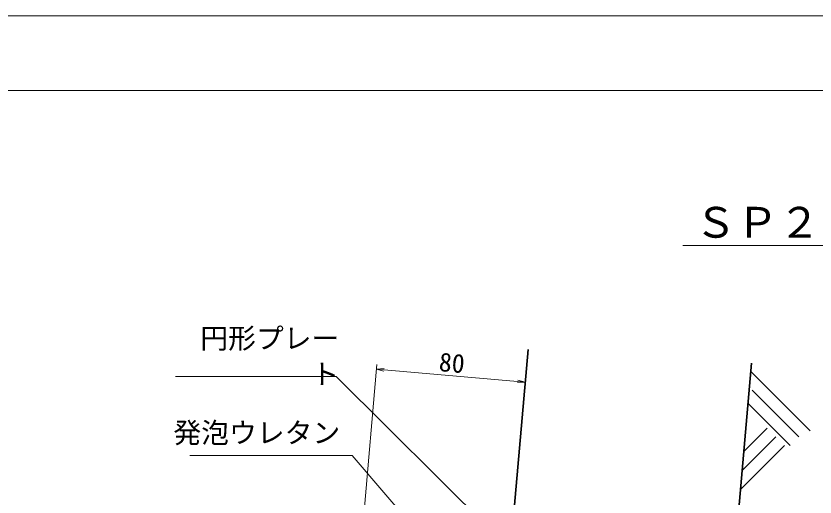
# Model space of a CAD drawing. Units: millimetres at full size, sheet at 1:2; details may follow other scales. Extents: x 5095 to 6775, y -2577 to -1389.
# Drawn here: x 5310.8 to 5739.4, y -1647.4 to -1389.3 of the extents above; entities that cross this region are included whole.
import ezdxf
from ezdxf.enums import TextEntityAlignment as Align

# ---------------------------------------------------------------- set-up
doc = ezdxf.new("R2010")
doc.units = ezdxf.units.MM
doc.header["$LTSCALE"] = 2
for name, color, linetype, lineweight in [('1外形線', 7, 'Continuous', 35), ('2細い実線', 3, 'Continuous', 20), ('6寸法線', 4, 'Continuous', 13), ('枠', 7, 'Continuous', 13), ('細い実線', 3, 'Continuous', 20)]:
    doc.layers.add(name, color=color, linetype=linetype, lineweight=lineweight)
doc.layers.add('文字', color=7, linetype='Continuous')
doc.styles.add('ＭＳ ゴシック', font='')
doc.styles.get('ＭＳ ゴシック').set_extended_font_data('MS Gothic')

# ---------------------------------------------------------------- blocks, each defined once
blk = doc.blocks.new('open_arrow')
at = {"color": 0, "linetype": 'Continuous', "lineweight": -2}
blk.add_lwpolyline([(7.5, 1.25), (0, 0), (7.5, -1.25)], dxfattribs=at)

msp = doc.modelspace()

# ---------------------------------------------------------------- linework, layer by layer
at = {"layer": '1外形線'}
for p, q in [((5572.384, -1718.921), (5585.559, -1568.334)), ((5691.928, -1729.376), (5705.378, -1575.637))]:
    msp.add_line(p, q, dxfattribs=at)
at = {"layer": '2細い実線'}
for p, q in [((5736.822, -1611.896), (5705.079, -1580.154)), ((5730.735, -1615.09), (5705.733, -1590.088)), ((5726.095, -1619.731), (5703.586, -1597.222)), ((5701.346, -1622.824), (5713.72, -1610.45)), ((5700.456, -1632.995), (5718.361, -1615.09)), ((5699.566, -1643.165), (5723.001, -1619.731))]:
    msp.add_line(p, q, dxfattribs=at)
at = {"layer": '6寸法線'}
for p, q in [((5490.067, -1741.868), (5504.409, -1576.289)), ((5583.894, -1585.723), (5504.189, -1578.82)), ((5473.332, -1582.823), (5396.315, -1582.823)), ((5569.772, -1748.771), (5584.113, -1583.193)), ((5477.305, -1625.178), (5404.087, -1625.178))]:
    msp.add_line(p, q, dxfattribs=at)
for points in [[(5569.17, -1668.962), (5564.916, -1664.731), (5482.532, -1582.823), (5473.332, -1582.823)], [(5578.693, -1727.484), (5572.84, -1720.647), (5491.105, -1625.178), (5477.305, -1625.178)]]:
    msp.add_lwpolyline(points, dxfattribs=at)
at = {"layer": '枠'}
for p, q in [((5094.809, -1389.271), (6774.809, -1389.271)), ((5134.809, -1429.271), (6734.809, -1429.271))]:
    msp.add_line(p, q, dxfattribs=at)
at = {"layer": '細い実線'}
msp.add_line((5668.499, -1512.438), (6126.751, -1512.438), dxfattribs=at)

# ---------------------------------------------------------------- block references
at = {"layer": '6寸法線', "xscale": 0.533, "yscale": 0.533}
for p, rotation in [((5504.189, -1578.82), 355), ((5583.894, -1585.723), 175)]:
    msp.add_blockref('open_arrow', p, dxfattribs=dict(at, rotation=rotation))

# ---------------------------------------------------------------- texts
at = {"layer": '6寸法線', "style": 'ＭＳ ゴシック'}
msp.add_text('80', height=10.09, rotation=355.05, dxfattribs=at).set_placement((5544.638, -1575.385), align=Align.MIDDLE_CENTER)
at = {"layer": '文字', "style": 'ＭＳ ゴシック'}
msp.add_text('ＳＰ２９自穿孔ボルト組み込み図（その２）', height=16.51, dxfattribs=at).set_placement((5674.811, -1513.205), align=Align.BOTTOM_LEFT)
at = {"layer": '枠', "style": 'ＭＳ ゴシック'}
for s, p in [('円形プレー', (5409.648, -1556.795)), ('ト', (5469.322, -1575.995))]:
    msp.add_text(s, height=10.94, dxfattribs=at).set_placement(p, align=Align.TOP_LEFT)
msp.add_text('発泡ウレタン', height=10.94, dxfattribs=at).set_placement((5484.749, -1612.953), align=Align.MIDDLE_RIGHT)

doc.saveas('drawing.dxf')
